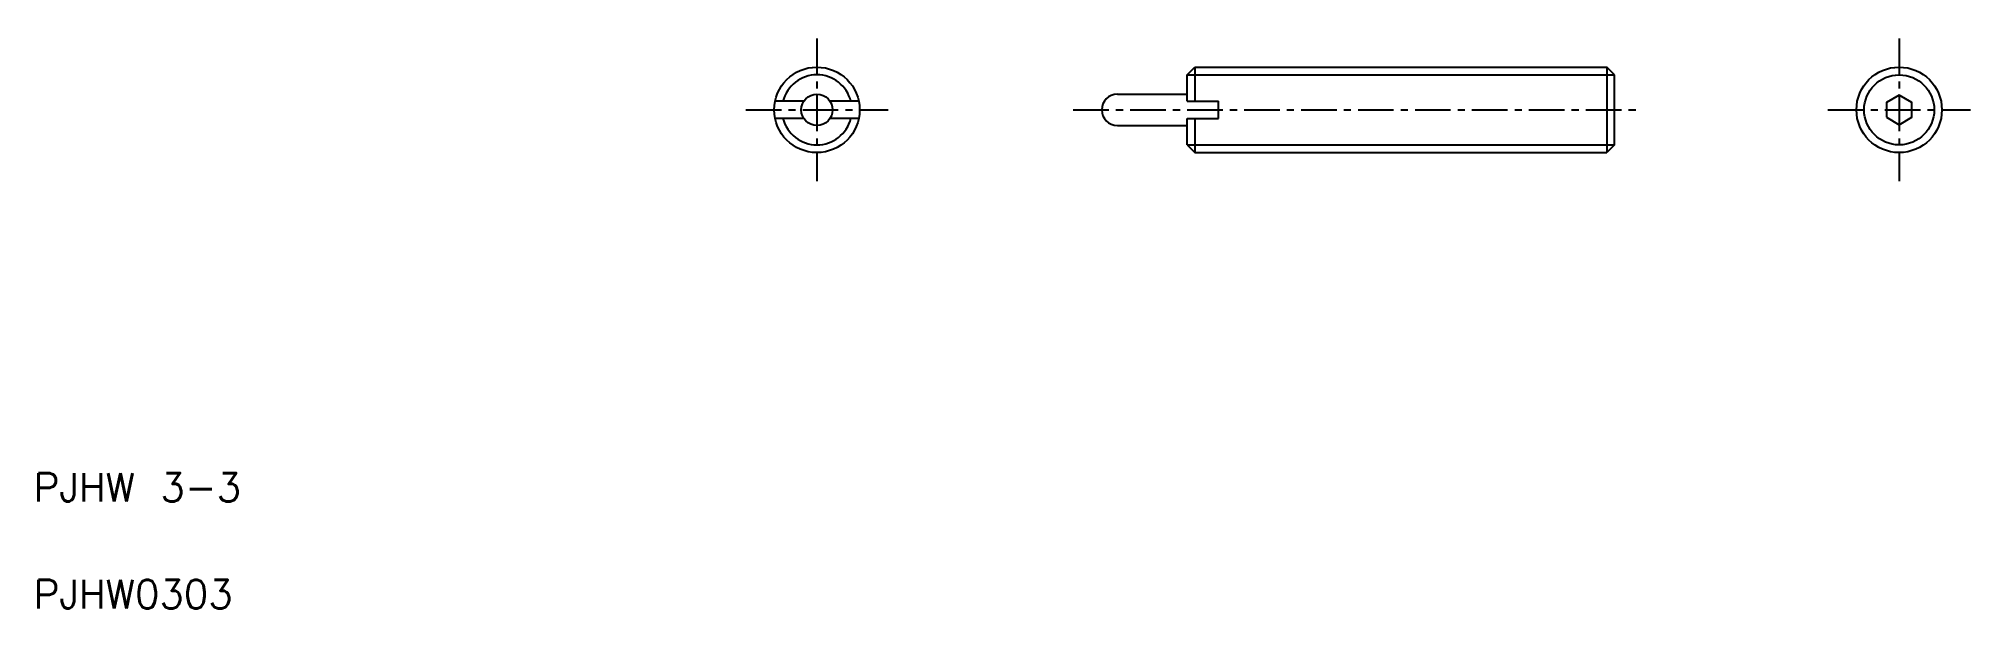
# Model space of a CAD drawing. Extents: x 2.7 to 70.5, y 2.5 to 22.5.
import ezdxf

# ---------------------------------------------------------------- set-up
doc = ezdxf.new("R2010")
doc.units = 0
doc.linetypes.add('CENTER', pattern=[2, 1.25, -0.25, 0.25, -0.25])
doc.layers.get('0').update_dxf_attribs({"linetype": 'CONTINUOUS'})
doc.layers.add('CENTER', color=1, linetype='CENTER')
doc.styles.get("Standard").update_dxf_attribs({"font": 'txt.shx', "bigfont": 'bigfont.shx'})

msp = doc.modelspace()

# ---------------------------------------------------------------- linework, layer by layer
at = {"color": 7, "linetype": 'CONTINUOUS'}
for p, q in [((43, 21.23), (43.271, 21.5)), ((43, 20.3), (43, 21.23)), ((43.271, 21.5), (57.73, 21.5)), ((43.271, 21.5), (43.271, 20.3)), ((57.73, 21.5), (57.73, 18.5)), ((58, 21.23), (57.73, 21.5)), ((58, 18.771), (58, 21.23)), ((40.55, 20.55), (43, 20.55)), ((41.163, 20.55), (41.163, 20.55)), ((41.775, 20.55), (41.775, 20.55)), ((29.539, 20.3), (28.53, 20.3)), ((29.539, 19.7), (28.53, 19.7)), ((31.47, 20.3), (30.461, 20.3)), ((31.47, 19.7), (30.461, 19.7)), ((43, 20.3), (44.1, 20.3)), ((43, 19.7), (44.1, 19.7)), ((43, 18.771), (43, 19.7)), ((43.271, 19.7), (43.271, 18.5)), ((44.1, 19.7), (44.1, 20.3)), ((40.55, 19.45), (43, 19.45)), ((43, 18.771), (43.271, 18.5)), ((43.271, 18.5), (57.73, 18.5)), ((58, 18.771), (57.73, 18.5))]:
    msp.add_line(p, q, dxfattribs=at)
at = {"color": 3, "linetype": 'CONTINUOUS'}
for p, q in [((43, 21.23), (58, 21.23)), ((43, 18.771), (58, 18.771))]:
    msp.add_line(p, q, dxfattribs=at)
at = {"color": 7, "linetype": 'CONTINUOUS'}
msp.add_lwpolyline([(67.55, 19.74), (68, 19.48), (68.45, 19.74), (68.45, 20.26), (68, 20.52), (67.55, 20.26)], close=True, dxfattribs=at)
for centre, radius in [((30, 20), 1.5), ((68, 20), 1.5), ((30, 20), 0.55)]:
    msp.add_circle(centre, radius, dxfattribs=at)
at = {"color": 3, "linetype": 'CONTINUOUS'}
msp.add_circle((68, 20), 1.23, dxfattribs=at)
for start, end in [(14.12284, 165.87716), (194.12284, 345.87716)]:
    msp.add_arc((30, 20), 1.23, start, end, dxfattribs=at)
at = {"color": 7, "linetype": 'CONTINUOUS'}
msp.add_arc((40.55, 20), 0.55, 90, 270, dxfattribs=at)
at = {"layer": 'CENTER', "color": 1, "linetype": 'CENTER'}
for p, q in [((30, 22.5), (30, 17.5)), ((68, 22.5), (68, 17.5)), ((27.5, 20), (32.5, 20)), ((39, 20), (59, 20)), ((65.5, 20), (70.5, 20))]:
    msp.add_line(p, q, dxfattribs=at)

# ---------------------------------------------------------------- texts
at = {"color": 7, "linetype": 'CONTINUOUS'}
for s, p in [('PJHW 3-3', (2.5, 6.25)), ('PJHW0303', (2.5, 2.5))]:
    msp.add_text(s, height=1, dxfattribs=at).set_placement(p)

doc.saveas('drawing.dxf')
